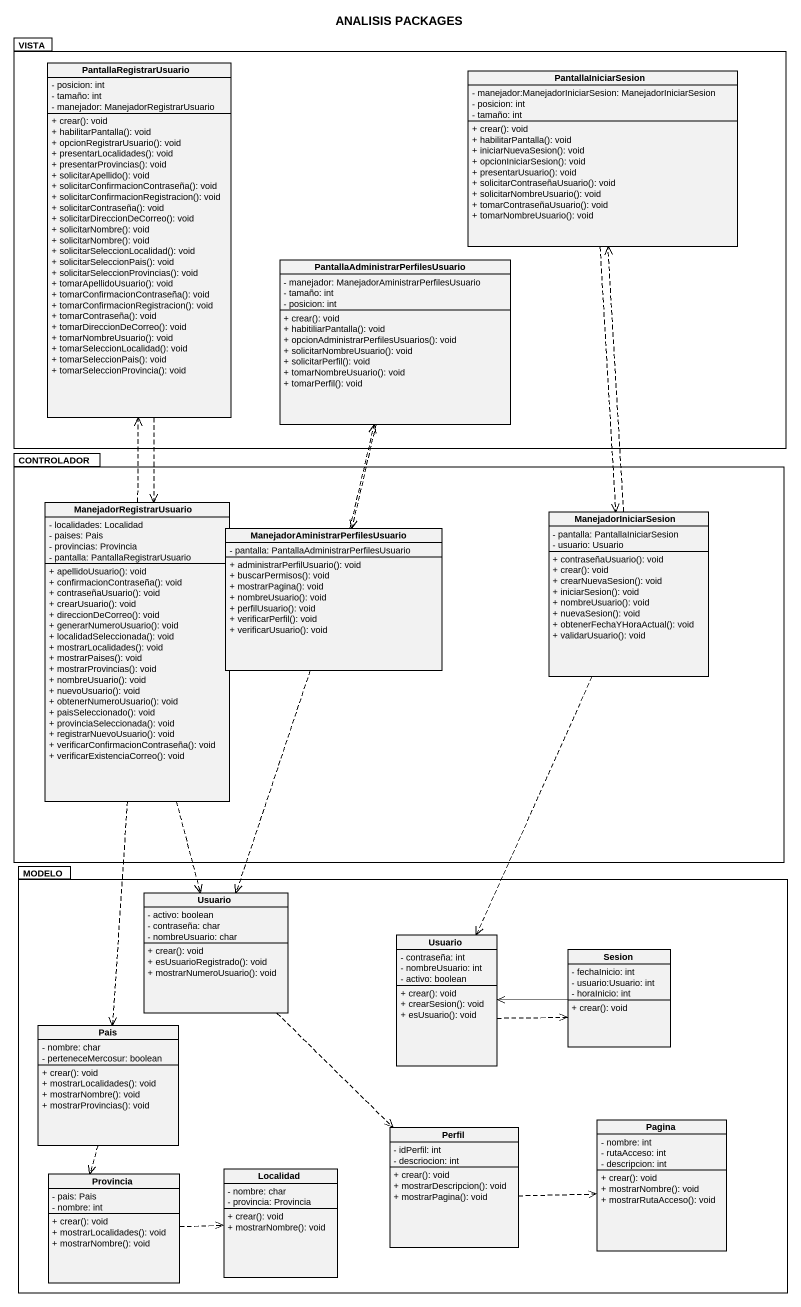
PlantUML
@startuml
title ANALISIS PACKAGES
hide circle
hide empty members
skinparam classAttributeIconSize 0
package VISTA {
  class PantallaRegistrarUsuario {
    - posicion: int
    - tamaño: int
    - manejador: ManejadorRegistrarUsuario
    + crear(): void
    + habilitarPantalla(): void
    + opcionRegistrarUsuario(): void
    + presentarLocalidades(): void
    + presentarProvincias(): void
    + solicitarApellido(): void
    + solicitarConfirmacionContraseña(): void
    + solicitarConfirmacionRegistracion(): void
    + solicitarContraseña(): void
    + solicitarDireccionDeCorreo(): void
    + solicitarNombre(): void
    + solicitarNombre(): void
    + solicitarSeleccionLocalidad(): void
    + solicitarSeleccionPais(): void
    + solicitarSeleccionProvincias(): void
    + tomarApellidoUsuario(): void
    + tomarConfirmacionContraseña(): void
    + tomarConfirmacionRegistracion(): void
    + tomarContraseña(): void
    + tomarDireccionDeCorreo(): void
    + tomarNombreUsuario(): void
    + tomarSeleccionLocalidad(): void
    + tomarSeleccionPais(): void
    + tomarSeleccionProvincia(): void
  }
  class PantallaIniciarSesion {
    - manejador:ManejadorIniciarSesion: ManejadorIniciarSesion
    - posicion: int
    - tamaño: int
    + crear(): void
    + habilitarPantalla(): void
    + iniciarNuevaSesion(): void
    + opcionIniciarSesion(): void
    + presentarUsuario(): void
    + solicitarContraseñaUsuario(): void
    + solicitarNombreUsuario(): void
    + tomarContraseñaUsuario(): void
    + tomarNombreUsuario(): void
  }
  class "PantallaAdministrarPerfilesUsuario" as PantallaAdministrarPerfilesU {
    - manejador: ManejadorAministrarPerfilesUsuario
    - tamaño: int
    - posicion: int
    + crear(): void
    + habitiliarPantalla(): void
    + opcionAdministrarPerfilesUsuarios(): void
    + solicitarNombreUsuario(): void
    + solicitarPerfil(): void
    + tomarNombreUsuario(): void
    + tomarPerfil(): void
  }
}
package CONTROLADOR {
  class ManejadorRegistrarUsuario {
    - localidades: Localidad
    - paises: Pais
    - provincias: Provincia
    - pantalla: PantallaRegistrarUsuario
    + apellidoUsuario(): void
    + confirmacionContraseña(): void
    + contraseñaUsuario(): void
    + crearUsuario(): void
    + direccionDeCorreo(): void
    + generarNumeroUsuario(): void
    + localidadSeleccionada(): void
    + mostrarLocalidades(): void
    + mostrarPaises(): void
    + mostrarProvincias(): void
    + nombreUsuario(): void
    + nuevoUsuario(): void
    + obtenerNumeroUsuario(): void
    + paisSeleccionado(): void
    + provinciaSeleccionada(): void
    + registrarNuevoUsuario(): void
    + verificarConfirmacionContraseña(): void
    + verificarExistenciaCorreo(): void
  }
  class "ManejadorAministrarPerfilesUsuario" as ManejadorAministrarPerfilesU {
    - pantalla: PantallaAdministrarPerfilesUsuario
    + administrarPerfilUsuario(): void
    + buscarPermisos(): void
    + mostrarPagina(): void
    + nombreUsuario(): void
    + perfilUsuario(): void
    + verificarPerfil(): void
    + verificarUsuario(): void
  }
  class ManejadorIniciarSesion {
    - pantalla: PantallaIniciarSesion
    - usuario: Usuario
    + contraseñaUsuario(): void
    + crear(): void
    + crearNuevaSesion(): void
    + iniciarSesion(): void
    + nombreUsuario(): void
    + nuevaSesion(): void
    + obtenerFechaYHoraActual(): void
    + validarUsuario(): void
  }
}
package MODELO {
  class Usuario {
    - activo: boolean
    - contraseña: char
    - nombreUsuario: char
    + crear(): void
    + esUsuarioRegistrado(): void
    + mostrarNumeroUsuario(): void
  }
  class "Usuario" as Usuario_2 {
    - contraseña: int
    - nombreUsuario: int
    - activo: boolean
    + crear(): void
    + crearSesion(): void
    + esUsuario(): void
  }
  class Sesion {
    - fechaInicio: int
    - usuario:Usuario: int
    - horaInicio: int
    + crear(): void
  }
  class Pais {
    - nombre: char
    - perteneceMercosur: boolean
    + crear(): void
    + mostrarLocalidades(): void
    + mostrarNombre(): void
    + mostrarProvincias(): void
  }
  class Perfil {
    - idPerfil: int
    - descriocion: int
    + crear(): void
    + mostrarDescripcion(): void
    + mostrarPagina(): void
  }
  class Pagina {
    - nombre: int
    - rutaAcceso: int
    - descripcion: int
    + crear(): void
    + mostrarNombre(): void
    + mostrarRutaAcceso(): void
  }
  class Provincia {
    - pais: Pais
    - nombre: int
    + crear(): void
    + mostrarLocalidades(): void
    + mostrarNombre(): void
  }
  class Localidad {
    - nombre: char
    - provincia: Provincia
    + crear(): void
    + mostrarNombre(): void
  }
}
PantallaRegistrarUsuario ..> ManejadorRegistrarUsuario
PantallaIniciarSesion ..> ManejadorIniciarSesion
PantallaAdministrarPerfilesU ..> ManejadorAministrarPerfilesU
ManejadorRegistrarUsuario .up.> PantallaRegistrarUsuario
ManejadorRegistrarUsuario ..> Usuario
ManejadorRegistrarUsuario ..> Pais
ManejadorAministrarPerfilesU .up.> PantallaAdministrarPerfilesU
ManejadorAministrarPerfilesU ..> Usuario
ManejadorIniciarSesion .up.> PantallaIniciarSesion
ManejadorIniciarSesion ..> Usuario_2
Usuario ..> Perfil
Usuario_2 .right.> Sesion
Sesion -left-> Usuario_2
Pais ..> Provincia
Perfil .right.> Pagina
Provincia .right.> Localidad
@enduml
